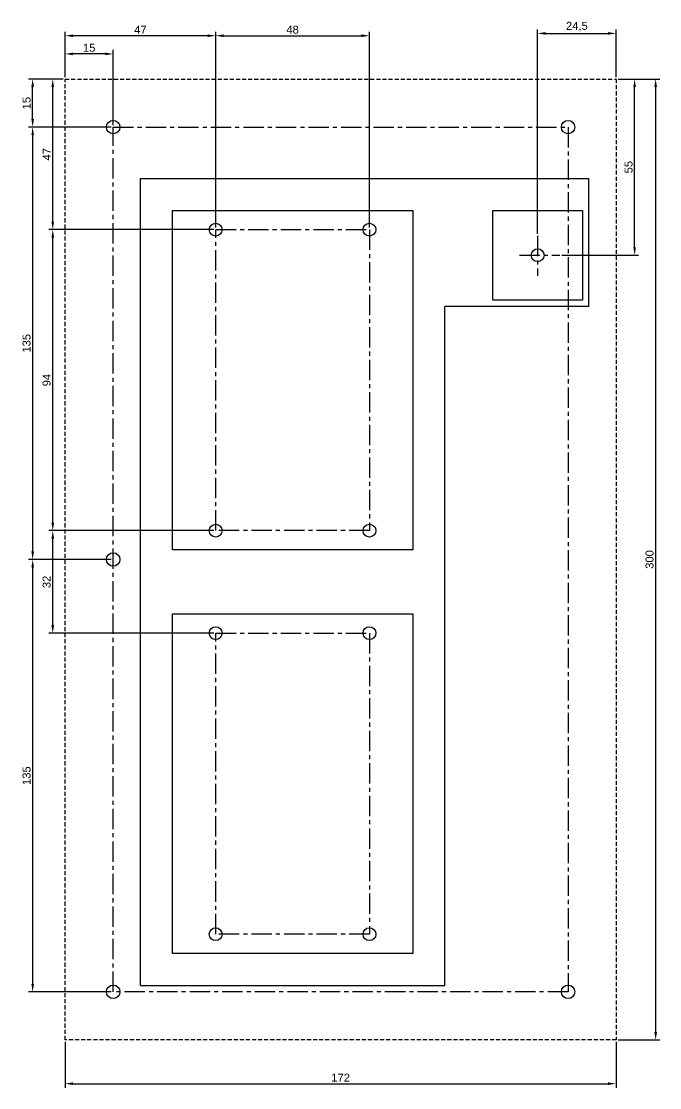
# Model space of a CAD drawing. Header units: millimetres. Extents: x -829 to 2887, y -460 to 1788.
# Drawn here: x -478.3 to -279, y 1445.5 to 1778.4 of the extents above; entities that cross this region are included whole.
import ezdxf

# ---------------------------------------------------------------- set-up
doc = ezdxf.new("R2010")
doc.units = ezdxf.units.MM
doc.linetypes.add('CENTER', pattern=[10.16, 6.35, -1.27, 1.27, -1.27])
doc.linetypes.add('HIDDEN', pattern=[1.905, 1.27, -0.635])
doc.layers.add('CENTRO', color=7, linetype='CENTER')
doc.layers.add('COTA', color=1, linetype='Continuous')
doc.styles.get("Standard").update_dxf_attribs({"font": 'arial.ttf'})
doc.dimstyles.new('ISO-25', dxfattribs={"dimtxt": 2.5, "dimasz": 2.5, "dimexe": 1.25, "dimexo": 0.625, "dimtad": 1, "dimtxsty": 'Standard', "dimcen": 2.5, "dimadec": 0, "dimazin": 0, "dimtfac": 1, "dimtmove": 0, "dimatfit": 3, "dimfxl": 1, "dimarcsym": 0})

# ---------------------------------------------------------------- blocks, each defined once
blk = doc.blocks.new('*D205')
at = {"layer": 'COTA', "color": 0, "lineweight": -2}
for p, q in [((-450.22, 1745.38), (-475.99, 1745.38)), ((-474.74, 1742.88), (-474.74, 1612.88)), ((-450.22, 1610.38), (-475.99, 1610.38))]:
    blk.add_line(p, q, dxfattribs=at)
at = {"layer": 'COTA', "color": 0}
for points in [[(-474.32, 1742.88), (-475.15, 1742.88), (-474.74, 1745.38)], [(-475.15, 1612.88), (-474.32, 1612.88), (-474.74, 1610.38)]]:
    blk.add_solid(points, dxfattribs=at)
at = {"layer": 'Defpoints', "color": 0}
for p in [(-449.6, 1745.38), (-474.74, 1610.38), (-449.6, 1610.38)]:
    blk.add_point(p, dxfattribs=at)
at = {"layer": 'COTA', "color": 0, "insert": (-476.64, 1677.88), "char_height": 2.5, "attachment_point": 5, "rotation": 90}
blk.add_mtext('135', dxfattribs=at)
blk = doc.blocks.new('*D206')
at = {"layer": 'COTA', "color": 0, "lineweight": -2}
for p, q in [((-450.22, 1610.38), (-475.99, 1610.38)), ((-474.74, 1607.88), (-474.74, 1477.88)), ((-450.22, 1475.38), (-475.99, 1475.38))]:
    blk.add_line(p, q, dxfattribs=at)
at = {"layer": 'COTA', "color": 0}
for points in [[(-474.32, 1607.88), (-475.15, 1607.88), (-474.74, 1610.38)], [(-475.15, 1477.88), (-474.32, 1477.88), (-474.74, 1475.38)]]:
    blk.add_solid(points, dxfattribs=at)
at = {"layer": 'Defpoints', "color": 0}
for p in [(-449.6, 1610.38), (-474.74, 1475.38), (-449.6, 1475.38)]:
    blk.add_point(p, dxfattribs=at)
at = {"layer": 'COTA', "color": 0, "insert": (-476.64, 1542.88), "char_height": 2.5, "attachment_point": 5, "rotation": 90}
blk.add_mtext('135', dxfattribs=at)
blk = doc.blocks.new('*D207')
at = {"layer": 'COTA', "color": 0, "lineweight": -2}
for p, q in [((-464.6, 1761), (-464.6, 1769.49)), ((-452.1, 1768.24), (-462.1, 1768.24)), ((-449.6, 1746), (-449.6, 1769.49))]:
    blk.add_line(p, q, dxfattribs=at)
at = {"layer": 'COTA', "color": 0}
for points in [[(-462.1, 1768.65), (-462.1, 1767.82), (-464.6, 1768.24)], [(-452.1, 1767.82), (-452.1, 1768.65), (-449.6, 1768.24)]]:
    blk.add_solid(points, dxfattribs=at)
at = {"layer": 'Defpoints', "color": 0}
for p in [(-464.6, 1768.24), (-464.6, 1760.38), (-449.6, 1745.38)]:
    blk.add_point(p, dxfattribs=at)
at = {"layer": 'COTA', "color": 0, "insert": (-457.1, 1770.14), "char_height": 2.5, "attachment_point": 5}
blk.add_mtext('15', dxfattribs=at)
blk = doc.blocks.new('*D208')
at = {"layer": 'COTA', "color": 0, "lineweight": -2}
for p, q in [((-465.22, 1760.38), (-475.99, 1760.38)), ((-474.74, 1747.88), (-474.74, 1757.88)), ((-450.22, 1745.38), (-475.99, 1745.38))]:
    blk.add_line(p, q, dxfattribs=at)
at = {"layer": 'COTA', "color": 0}
for points in [[(-474.32, 1757.88), (-475.15, 1757.88), (-474.74, 1760.38)], [(-475.15, 1747.88), (-474.32, 1747.88), (-474.74, 1745.38)]]:
    blk.add_solid(points, dxfattribs=at)
at = {"layer": 'Defpoints', "color": 0}
for p in [(-474.74, 1760.38), (-464.6, 1760.38), (-449.6, 1745.38)]:
    blk.add_point(p, dxfattribs=at)
at = {"layer": 'COTA', "color": 0, "insert": (-476.64, 1752.88), "char_height": 2.5, "attachment_point": 5, "rotation": 90}
blk.add_mtext('15', dxfattribs=at)
blk = doc.blocks.new('*D209')
at = {"layer": 'COTA', "color": 0, "lineweight": -2}
for p, q in [((-464.6, 1459.75), (-464.6, 1445.46)), ((-292.6, 1459.75), (-292.6, 1445.46)), ((-462.1, 1446.71), (-295.1, 1446.71))]:
    blk.add_line(p, q, dxfattribs=at)
at = {"layer": 'COTA', "color": 0}
for points in [[(-462.1, 1447.13), (-462.1, 1446.3), (-464.6, 1446.71)], [(-295.1, 1446.3), (-295.1, 1447.13), (-292.6, 1446.71)]]:
    blk.add_solid(points, dxfattribs=at)
at = {"layer": 'Defpoints', "color": 0}
for p in [(-464.6, 1460.38), (-292.6, 1460.38), (-292.6, 1446.71)]:
    blk.add_point(p, dxfattribs=at)
at = {"layer": 'COTA', "color": 0, "insert": (-378.6, 1448.59), "char_height": 2.5, "attachment_point": 5}
blk.add_mtext('172', dxfattribs=at)
blk = doc.blocks.new('*D210')
at = {"layer": 'COTA', "color": 0, "lineweight": -2}
for p, q in [((-291.97, 1760.38), (-279, 1760.38)), ((-280.25, 1462.88), (-280.25, 1757.88)), ((-291.97, 1460.38), (-279, 1460.38))]:
    blk.add_line(p, q, dxfattribs=at)
at = {"layer": 'COTA', "color": 0}
for points in [[(-279.84, 1757.88), (-280.67, 1757.88), (-280.25, 1760.38)], [(-280.67, 1462.88), (-279.84, 1462.88), (-280.25, 1460.38)]]:
    blk.add_solid(points, dxfattribs=at)
at = {"layer": 'Defpoints', "color": 0}
for p in [(-292.6, 1760.38), (-280.25, 1760.38), (-292.6, 1460.38)]:
    blk.add_point(p, dxfattribs=at)
at = {"layer": 'COTA', "color": 0, "insert": (-282.15, 1610.38), "char_height": 2.5, "attachment_point": 5, "rotation": 90}
blk.add_mtext('300', dxfattribs=at)
blk = doc.blocks.new('*D211')
at = {"layer": 'COTA', "color": 0, "lineweight": -2}
for p, q in [((-464.6, 1761), (-464.6, 1775.16)), ((-417.6, 1714), (-417.6, 1775.16)), ((-420.1, 1773.91), (-462.1, 1773.91))]:
    blk.add_line(p, q, dxfattribs=at)
at = {"layer": 'COTA', "color": 0}
for points in [[(-462.1, 1774.33), (-462.1, 1773.5), (-464.6, 1773.91)], [(-420.1, 1773.5), (-420.1, 1774.33), (-417.6, 1773.91)]]:
    blk.add_solid(points, dxfattribs=at)
at = {"layer": 'Defpoints', "color": 0}
for p in [(-464.6, 1773.91), (-464.6, 1760.38), (-417.6, 1713.38)]:
    blk.add_point(p, dxfattribs=at)
at = {"layer": 'COTA', "color": 0, "insert": (-441.1, 1775.79), "char_height": 2.5, "attachment_point": 5}
blk.add_mtext('47', dxfattribs=at)
blk = doc.blocks.new('*D212')
at = {"layer": 'COTA', "color": 0, "lineweight": -2}
for p, q in [((-417.6, 1714), (-417.6, 1775.16)), ((-369.6, 1714), (-369.6, 1775.16)), ((-415.1, 1773.91), (-372.1, 1773.91))]:
    blk.add_line(p, q, dxfattribs=at)
at = {"layer": 'COTA', "color": 0}
for points in [[(-415.1, 1774.33), (-415.1, 1773.5), (-417.6, 1773.91)], [(-372.1, 1773.5), (-372.1, 1774.33), (-369.6, 1773.91)]]:
    blk.add_solid(points, dxfattribs=at)
at = {"layer": 'Defpoints', "color": 0}
for p in [(-369.6, 1773.91), (-417.6, 1713.38), (-369.6, 1713.38)]:
    blk.add_point(p, dxfattribs=at)
at = {"layer": 'COTA', "color": 0, "insert": (-393.6, 1775.81), "char_height": 2.5, "attachment_point": 5}
blk.add_mtext('48', dxfattribs=at)
blk = doc.blocks.new('*D213')
at = {"layer": 'COTA', "color": 0, "lineweight": -2}
for p, q in [((-465.22, 1760.38), (-469.72, 1760.38)), ((-468.47, 1715.88), (-468.47, 1757.88)), ((-418.22, 1713.38), (-469.72, 1713.38))]:
    blk.add_line(p, q, dxfattribs=at)
at = {"layer": 'COTA', "color": 0}
for points in [[(-468.05, 1757.88), (-468.88, 1757.88), (-468.47, 1760.38)], [(-468.88, 1715.88), (-468.05, 1715.88), (-468.47, 1713.38)]]:
    blk.add_solid(points, dxfattribs=at)
at = {"layer": 'Defpoints', "color": 0}
for p in [(-468.47, 1760.38), (-464.6, 1760.38), (-417.6, 1713.38)]:
    blk.add_point(p, dxfattribs=at)
at = {"layer": 'COTA', "color": 0, "insert": (-470.34, 1736.88), "char_height": 2.5, "attachment_point": 5, "rotation": 90}
blk.add_mtext('47', dxfattribs=at)
blk = doc.blocks.new('*D214')
at = {"layer": 'COTA', "color": 0, "lineweight": -2}
for p, q in [((-418.22, 1713.38), (-469.72, 1713.38)), ((-468.47, 1621.88), (-468.47, 1710.88)), ((-418.22, 1619.38), (-469.72, 1619.38))]:
    blk.add_line(p, q, dxfattribs=at)
at = {"layer": 'COTA', "color": 0}
for points in [[(-468.05, 1710.88), (-468.88, 1710.88), (-468.47, 1713.38)], [(-468.88, 1621.88), (-468.05, 1621.88), (-468.47, 1619.38)]]:
    blk.add_solid(points, dxfattribs=at)
at = {"layer": 'Defpoints', "color": 0}
for p in [(-468.47, 1713.38), (-417.6, 1713.38), (-417.6, 1619.38)]:
    blk.add_point(p, dxfattribs=at)
at = {"layer": 'COTA', "color": 0, "insert": (-470.37, 1666.38), "char_height": 2.5, "attachment_point": 5, "rotation": 90}
blk.add_mtext('94', dxfattribs=at)
blk = doc.blocks.new('*D215')
at = {"layer": 'COTA', "color": 0, "lineweight": -2}
for p, q in [((-418.22, 1619.38), (-469.72, 1619.38)), ((-468.47, 1589.88), (-468.47, 1616.88)), ((-418.22, 1587.38), (-469.72, 1587.38))]:
    blk.add_line(p, q, dxfattribs=at)
at = {"layer": 'COTA', "color": 0}
for points in [[(-468.05, 1616.88), (-468.88, 1616.88), (-468.47, 1619.38)], [(-468.88, 1589.88), (-468.05, 1589.88), (-468.47, 1587.38)]]:
    blk.add_solid(points, dxfattribs=at)
at = {"layer": 'Defpoints', "color": 0}
for p in [(-468.47, 1619.38), (-417.6, 1619.38), (-417.6, 1587.38)]:
    blk.add_point(p, dxfattribs=at)
at = {"layer": 'COTA', "color": 0, "insert": (-470.37, 1603.38), "char_height": 2.5, "attachment_point": 5, "rotation": 90}
blk.add_mtext('32', dxfattribs=at)
blk = doc.blocks.new('*D216')
at = {"layer": 'COTA', "color": 0, "lineweight": -2}
for p, q in [((-317.1, 1712.01), (-317.1, 1775.89)), ((-314.6, 1774.64), (-295.1, 1774.64)), ((-292.6, 1761), (-292.6, 1775.89))]:
    blk.add_line(p, q, dxfattribs=at)
at = {"layer": 'COTA', "color": 0}
for points in [[(-314.6, 1775.06), (-314.6, 1774.23), (-317.1, 1774.64)], [(-295.1, 1774.23), (-295.1, 1775.06), (-292.6, 1774.64)]]:
    blk.add_solid(points, dxfattribs=at)
at = {"layer": 'Defpoints', "color": 0}
for p in [(-292.6, 1774.64), (-292.6, 1760.38), (-317.1, 1711.39)]:
    blk.add_point(p, dxfattribs=at)
at = {"layer": 'COTA', "color": 0, "insert": (-304.85, 1776.77), "char_height": 2.5, "attachment_point": 5}
blk.add_mtext('24,5', dxfattribs=at)
blk = doc.blocks.new('*D217')
at = {"layer": 'COTA', "color": 0, "lineweight": -2}
for p, q in [((-291.97, 1760.38), (-285.57, 1760.38)), ((-286.82, 1707.88), (-286.82, 1757.88)), ((-309.57, 1705.38), (-285.57, 1705.38))]:
    blk.add_line(p, q, dxfattribs=at)
at = {"layer": 'COTA', "color": 0}
for points in [[(-286.4, 1757.88), (-287.23, 1757.88), (-286.82, 1760.38)], [(-287.23, 1707.88), (-286.4, 1707.88), (-286.82, 1705.38)]]:
    blk.add_solid(points, dxfattribs=at)
at = {"layer": 'Defpoints', "color": 0}
for p in [(-292.6, 1760.38), (-286.82, 1760.38), (-310.19, 1705.38)]:
    blk.add_point(p, dxfattribs=at)
at = {"layer": 'COTA', "color": 0, "insert": (-288.71, 1732.88), "char_height": 2.5, "attachment_point": 5, "rotation": 90}
blk.add_mtext('55', dxfattribs=at)

msp = doc.modelspace()

# ---------------------------------------------------------------- linework, layer by layer
for p, q in [((-441.099, 1477.379), (-441.099, 1729.379)), ((-441.099, 1729.379), (-346.099, 1729.379)), ((-346.099, 1729.379), (-301.099, 1729.379)), ((-301.099, 1689.379), (-301.099, 1729.379)), ((-346.099, 1477.379), (-346.099, 1689.379)), ((-301.099, 1689.379), (-346.099, 1689.379)), ((-441.099, 1477.379), (-346.099, 1477.379))]:
    msp.add_line(p, q)
at = {"linetype": 'HIDDEN'}
msp.add_lwpolyline([(-464.599, 1460.379), (-464.599, 1760.379), (-292.599, 1760.379), (-292.599, 1460.379)], close=True, dxfattribs=at)
for points in [[(-356.099, 1613.379), (-431.099, 1613.379), (-431.099, 1719.379), (-356.099, 1719.379)], [(-331.099, 1691.379), (-331.099, 1719.379), (-303.099, 1719.379), (-303.099, 1691.379)], [(-356.099, 1487.379), (-431.099, 1487.379), (-431.099, 1593.379), (-356.099, 1593.379)]]:
    msp.add_lwpolyline(points, close=True)
for centre, radius in [((-449.599, 1745.379), 2.1), ((-307.599, 1745.379), 2.1), ((-417.599, 1713.379), 2), ((-369.599, 1713.379), 2), ((-317.099, 1705.379), 2), ((-417.599, 1619.379), 2), ((-369.599, 1619.379), 2), ((-449.599, 1610.379), 2.1), ((-417.599, 1587.379), 2), ((-369.599, 1587.379), 2), ((-417.599, 1493.379), 2), ((-369.599, 1493.379), 2), ((-449.599, 1475.379), 2.1), ((-307.599, 1475.379), 2.1)]:
    msp.add_circle(centre, radius)
at = {"layer": 'CENTRO'}
for p, q in [((-449.599, 1745.379), (-307.599, 1745.379)), ((-449.599, 1475.379), (-449.599, 1745.379)), ((-307.599, 1745.379), (-307.599, 1475.379)), ((-317.099, 1711.387), (-317.099, 1698.923)), ((-322.781, 1705.379), (-310.191, 1705.379)), ((-307.599, 1475.379), (-449.599, 1475.379))]:
    msp.add_line(p, q, dxfattribs=at)
for points in [[(-417.599, 1619.379), (-417.599, 1713.379), (-369.599, 1713.379), (-369.599, 1619.379)], [(-417.599, 1493.379), (-417.599, 1587.379), (-369.599, 1587.379), (-369.599, 1493.379)]]:
    msp.add_lwpolyline(points, close=True, dxfattribs=at)

# ---------------------------------------------------------------- dimensions: what is measured, and where the dimension line sits
at = {"layer": 'COTA'}
for base, p1, p2, picture, middle in [((-292.599, 1774.645), (-317.099, 1711.387), (-292.599, 1760.379), '*D216', (-304.849, 1776.771)), ((-464.599, 1773.914), (-417.599, 1713.379), (-464.599, 1760.379), '*D211', (-441.099, 1775.789)), ((-369.599, 1773.914), (-417.599, 1713.379), (-369.599, 1713.379), '*D212', (-393.599, 1775.815)), ((-464.599, 1768.235), (-449.599, 1745.379), (-464.599, 1760.379), '*D207', (-457.099, 1770.137)), ((-292.599, 1446.713), (-464.599, 1460.379), (-292.599, 1460.379), '*D209', (-378.599, 1448.593))]:
    dim = msp.add_linear_dim(base=base, p1=p1, p2=p2, dimstyle='ISO-25', dxfattribs=at)
    dim.commit()
    dim.dimension.update_dxf_attribs({"geometry": picture, "text_midpoint": middle})
for base, p1, p2, picture, middle in [((-474.735, 1760.379), (-449.599, 1745.379), (-464.599, 1760.379), '*D208', (-476.637, 1752.879)), ((-468.467, 1760.379), (-417.599, 1713.379), (-464.599, 1760.379), '*D213', (-470.342, 1736.879)), ((-286.817, 1760.379), (-310.191, 1705.379), (-292.599, 1760.379), '*D217', (-288.713, 1732.879)), ((-280.253, 1760.379), (-292.599, 1460.379), (-292.599, 1760.379), '*D210', (-282.154, 1610.379)), ((-474.735, 1610.379), (-449.599, 1745.379), (-449.599, 1610.379), '*D205', (-476.637, 1677.879)), ((-468.467, 1713.379), (-417.599, 1619.379), (-417.599, 1713.379), '*D214', (-470.368, 1666.379)), ((-468.467, 1619.379), (-417.599, 1587.379), (-417.599, 1619.379), '*D215', (-470.368, 1603.379)), ((-474.735, 1475.379), (-449.599, 1610.379), (-449.599, 1475.379), '*D206', (-476.637, 1542.879))]:
    dim = msp.add_linear_dim(base=base, p1=p1, p2=p2, angle=90, dimstyle='ISO-25', dxfattribs=at)
    dim.commit()
    dim.dimension.update_dxf_attribs({"geometry": picture, "text_midpoint": middle})

doc.saveas('drawing.dxf')
